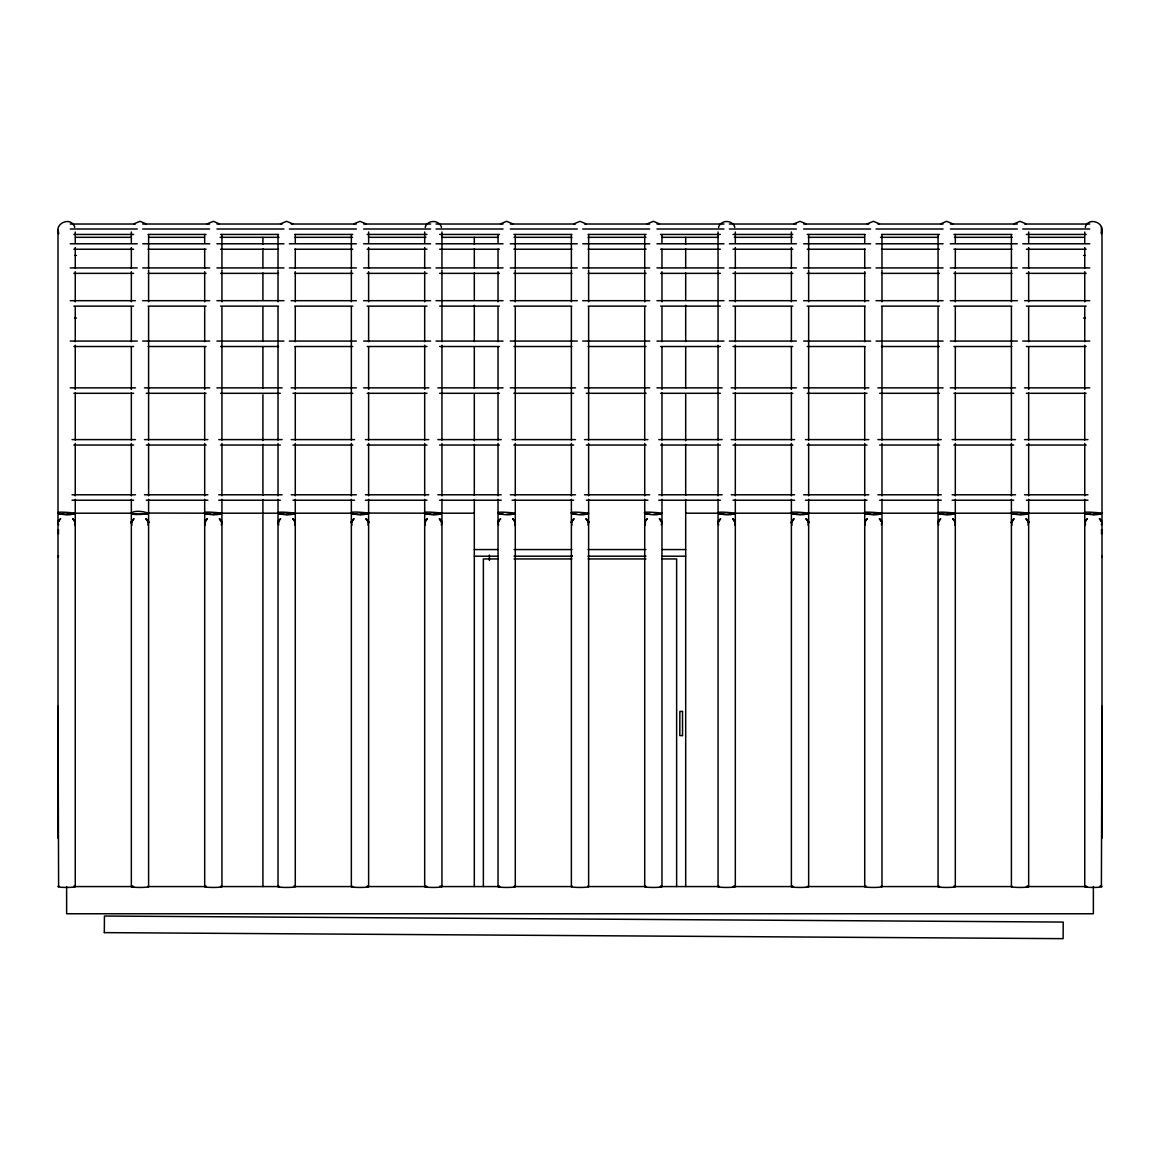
<?xml version="1.0" encoding="UTF-8"?>
<svg xmlns="http://www.w3.org/2000/svg" width="1160" height="1160" viewBox="0 0 1160 1160"><rect width="100%" height="100%" fill="white"/><g stroke="black" fill="none" stroke-linecap="round" stroke-linejoin="round"><path stroke-width="1.5" d="M58 706.28L58.609 886.573M368.619 886.573L368.619 499.293M498.032 886.573L498.032 499.293M515.287 886.573L515.287 499.293M718.054 886.573L718.054 499.293M791.381 886.573L791.381 499.293M881.977 886.573L881.977 499.293M938.063 886.573L938.063 499.293M1011.404 886.573L1011.404 499.293M1102 706.28L1101.391 886.573M104.328 932.611L104.429 916.038L1063.227 922.069L1063.126 938.658L104.328 932.626M58.029 556.322L58.145 557.264M571.401 556.409L571.981 555.858L571.372 556.409M131.95 525.117L131.37 522.246L132.748 519.608M205.276 525.117L204.711 522.246L206.088 519.608M278.037 522.449L278.618 521.087L278.618 525.117M425.299 525.117L424.734 522.246L426.097 519.608M498.64 525.117L498.06 522.246L499.438 519.608M644.713 522.841L645.322 521.087L645.322 525.117M644.713 556.669L644.742 556.322M718.649 525.117L718.083 522.304L719.461 519.608M791.99 525.117L791.424 522.304L792.788 519.608M939.469 519.608L938.15 522.043L938.672 525.117M131.341 522.957L133.864 518.752M204.682 522.957L207.205 518.752M424.69 522.957L427.228 518.752M498.032 522.957L498.64 521.087L498.046 522.493M718.054 522.841L720.577 518.752M791.381 522.957L793.918 518.752M938.672 521.347L938.063 522.957L940.586 518.752M515.287 556.8L515.141 556.307M588.598 556.553L588.482 556.162M131.341 522.754L131.95 521.087L131.341 522.711L131.95 521.13L131.341 522.667L131.486 521.957M352.756 519.608L351.437 522.043L351.958 525.117M424.705 522.551L425.299 521.347M572.779 519.608L571.445 522.043L571.981 525.117M1084.759 522.478L1085.354 521.13L1085.354 525.117M58.029 556.553L58.609 555.901L58.014 556.901M571.372 556.655L571.981 555.901M278.023 522.841L279.43 519.608M59.406 519.608L58.029 522.246L58.609 525.117M75.255 522.072L72.732 518.752L75.11 521.71L74.646 525.117M148.582 522.565L146.073 518.752L148.451 521.71L147.987 525.117M353.887 518.752L351.379 522.478M440.539 519.608L441.946 522.957L439.423 518.752L441.8 521.71L441.351 525.117M515.287 522.072L512.764 518.752L515.141 521.71L514.678 525.117M573.895 518.752L571.387 522.478M588.598 522.246L586.104 518.752L588.482 521.71L588.018 525.117M644.859 521.957L644.713 522.696L646.12 519.608M661.968 522.072L659.446 518.752L661.823 521.71L661.36 525.117M733.903 519.608L735.309 522.957L732.772 518.752L735.164 521.71L734.7 525.117M866.129 519.608L864.765 522.246L865.331 525.117M1012.81 519.608L1011.433 522.246L1012.013 525.117M1084.89 521.957L1084.745 522.957L1086.151 519.608M58.029 522.406L58.609 521.347M278.052 522.246L280.546 518.752M351.393 522.246L351.958 520.637M571.401 522.246L571.981 520.637M718.054 522.652L718.649 521.347M864.765 522.246L867.26 518.752M1012.013 521.347L1011.404 522.957L1013.927 518.752M278.052 522.406L278.618 521.347M498.06 522.406L498.64 521.347M791.395 522.667L791.99 521.347M1084.774 522.435L1085.354 521.347M644.713 522.667L645.322 521.347M75.255 513.126C40.078 509.414 67.353 518.056 75.255 513.213M221.923 513.126C187.673 509.341 212.758 517.954 221.792 513.343M295.263 513.126C260.101 509.414 287.375 518.056 295.278 513.213M441.946 513.126C407.697 509.341 432.782 517.954 441.8 513.343M515.287 513.126C480.11 509.414 507.384 518.056 515.287 513.213M588.627 513.126C553.856 509.486 580.246 517.94 588.482 513.343M661.954 513.126C626.791 509.414 654.066 518.056 661.968 513.213M735.295 513.126C700.133 509.414 727.407 518.056 735.309 513.213M808.636 513.126C774.387 509.341 799.472 517.954 808.505 513.343M881.977 513.126C846.8 509.414 874.089 518.056 881.977 513.213M955.318 513.126C920.141 509.414 947.415 518.056 955.318 513.213M1028.659 513.126C994.395 509.341 1019.495 517.954 1028.514 513.343M1101.986 513.126C1066.823 509.414 1094.097 518.056 1102 513.213M1101.391 533.527L1102 529.888M58 533.513L58.609 529.902M74.646 227.418L74.646 226.78C70.528 216.079 53.969 223.46 58.609 233.769M1101.391 233.131C1105.683 223.024 1089.168 216.383 1085.354 226.78L1085.354 227.418M1101.391 233.769L1101.391 226.78M58.087 522.043L60.523 518.752M278.095 522.043L278.618 520.637M498.118 522.043L500.554 518.752M644.786 522.043L647.236 518.752M864.809 522.043L865.331 520.637M1084.817 522.043L1087.268 518.752M58.029 522.246L58.609 520.637M131.37 522.246L131.95 520.637M204.711 522.246L205.276 520.637M424.734 522.246L425.299 520.637M498.06 522.246L498.64 520.637M644.742 522.246L645.322 520.637M718.083 522.246L718.649 520.637M791.424 522.246L791.99 520.637M938.092 522.246L938.672 520.637M1011.433 522.246L1012.013 520.637M1084.774 522.246L1085.354 520.637M204.827 521.942L204.682 522.754L205.276 521.347M351.494 521.957L351.364 522.682L351.958 521.347M864.867 521.957L864.736 522.667L865.331 521.347M368.619 513.213C359.121 518.128 334.602 509.211 368.619 513.068L425.938 513.198M221.328 525.117L221.792 521.652L219.414 518.752L221.923 522.565M294.669 525.117L295.133 521.652L292.74 518.752L295.278 522.072M368.01 525.117L368.474 521.652L366.082 518.752L368.604 522.565M808.041 525.117L808.505 521.652L806.113 518.752L808.607 522.246M881.383 525.117L881.846 521.652L879.454 518.752L881.977 522.072M954.723 525.117L955.173 521.652L952.795 518.752L955.289 522.246M1028.05 525.117L1028.514 521.652L1026.136 518.752L1028.63 522.246M1101.391 525.117L1101.855 521.652L1099.477 518.752L1102 522.072M148.567 513.285C131.356 507.065 121.06 518.216 148.596 513.068L207.596 513.198M1101.855 557.264L1101.855 556.307M131.341 522.348L131.95 521.347M571.372 522.348L571.981 521.347M58.609 520.477L60.523 518.926M131.95 520.477L133.864 518.926M205.276 520.477L207.205 518.926M278.618 520.477L280.546 518.926M351.958 520.477L353.887 518.926M425.299 520.477L427.228 518.926M498.64 520.477L500.554 518.926M571.981 520.477L573.895 518.926M645.322 520.477L647.236 518.926M718.649 520.477L720.577 518.926M791.99 520.477L793.918 518.926M865.331 520.477L867.26 518.926M938.672 520.477L940.586 518.926M1012.013 520.477L1013.927 518.926M1085.354 520.477L1087.268 518.926M133.864 223.851L139.969 221.328L146.073 223.851M207.205 223.851L213.31 221.328L219.414 223.851M280.546 223.851L286.65 221.328L292.74 223.851M353.887 223.851L359.977 221.328L366.082 223.851M500.554 223.851L506.659 221.328L512.764 223.851M573.895 223.851L580 221.328L586.104 223.851M647.236 223.851L653.341 221.328L659.446 223.851M793.918 223.851L800.023 221.328L806.113 223.851M867.26 223.851L873.349 221.328L879.454 223.851M940.586 223.851L946.69 221.328L952.795 223.851M1013.927 223.851L1020.032 221.328L1026.136 223.851M146.073 514.068L139.969 514.387L147.987 513.604L139.969 514.387L131.95 513.648L136.793 514.315M213.31 514.387L221.328 513.604L213.31 514.387L205.276 513.648L210.134 514.315M292.74 514.068L286.65 514.387L294.669 513.604L286.65 514.387L278.618 513.648L283.475 514.315L280.546 514.068M368.01 513.604L359.977 514.387L351.958 513.648L356.801 514.315M441.351 513.604L433.318 514.387L425.299 513.604M514.678 513.604L506.659 514.387M588.018 513.604L580 514.387M661.36 513.604L653.341 514.387M734.7 513.604L726.682 514.387L718.649 513.604M873.349 514.387L881.383 513.604L873.349 514.387L865.331 513.648L870.174 514.315L867.26 514.068M1020.032 514.387L1028.05 513.604L1020.032 514.387L1012.013 513.648L1016.856 514.315M1099.477 514.068L1093.372 514.387L1101.391 513.604L1093.372 514.387L1085.354 513.648L1090.197 514.315M803.198 514.315L808.041 513.648L800.023 514.387L791.99 513.604M949.866 514.315L952.795 514.068L946.69 514.387L954.723 513.648L946.69 514.387L938.672 513.648L943.515 514.315M363.167 514.315L366.082 514.068L359.977 514.387M436.493 514.315L439.423 514.068L433.318 514.387M216.485 514.315L219.414 514.068M876.525 514.315L879.454 514.068M1023.207 514.315L1026.136 514.068M66.627 514.387L74.646 513.648L66.627 514.387L58.609 513.648L63.452 514.315M70.252 224.025L135.445 224.025M142.68 224.025L209.685 224.025M216.935 224.025L282.112 224.025M291.174 224.025L356.367 224.025M363.602 224.025L430.607 224.025M436.044 224.025L503.034 224.025M510.284 224.025L575.476 224.025M584.524 224.025L649.716 224.025M656.966 224.025L723.956 224.025M729.393 224.025L796.398 224.025M803.634 224.025L868.826 224.025M877.888 224.025L943.065 224.025M950.315 224.025L1017.32 224.025M1024.555 224.025L1089.747 224.025M70.252 229.013L137.257 229.013M142.68 229.013L209.685 229.013M216.935 229.013L283.924 229.013M289.362 229.013L356.367 229.013M363.602 229.013L430.607 229.013M436.044 229.013L503.034 229.013M510.284 229.013L577.288 229.013M582.712 229.013L649.716 229.013M656.966 229.013L723.956 229.013M729.393 229.013L796.398 229.013M803.634 229.013L870.638 229.013M876.076 229.013L943.065 229.013M950.315 229.013L1017.32 229.013M1022.743 229.013L1089.747 229.013M73.877 234.436L133.632 234.436M148.118 234.436L206.06 234.436M220.545 234.436L278.501 234.436M294.799 234.436L352.742 234.436M367.227 234.436L426.982 234.436M439.654 234.436L499.423 234.436M513.909 234.436L571.851 234.436M588.149 234.436L646.091 234.436M660.577 234.436L720.346 234.436M733.018 234.436L792.773 234.436M807.259 234.436L865.201 234.436M881.498 234.436L939.455 234.436M953.94 234.436L1011.883 234.436M1026.368 234.436L1086.122 234.436M75.545 237.321L130.862 237.321M148.712 237.321L204.03 237.321M220.095 237.321L279.038 237.321M295.162 237.321L352.495 237.321M368.619 237.321L425.938 237.321M442.061 237.321L497.799 237.321M514.054 237.321L571.865 237.321M588.135 237.321L645.946 237.321M662.2 237.321L718.171 237.321M734.396 237.321L792.12 237.321M808.361 237.321L864.272 237.321M880.512 237.321L938.237 237.321M954.477 237.321L1012.202 237.321M1028.427 237.321L1084.353 237.321M70.252 243.788L137.257 243.788M142.68 243.788L209.685 243.788M216.935 243.788L283.924 243.788M289.362 243.788L356.367 243.788M363.602 243.788L430.607 243.788M436.044 243.788L503.034 243.788M510.284 243.788L577.288 243.788M582.712 243.788L649.716 243.788M656.966 243.788L723.956 243.788M729.393 243.788L796.398 243.788M803.634 243.788L870.638 243.788M876.076 243.788L943.065 243.788M950.315 243.788L1017.32 243.788M1022.743 243.788L1089.747 243.788M73.877 249.226L133.632 249.226M148.118 249.226L206.06 249.226M220.545 249.226L278.501 249.226M294.799 249.226L352.742 249.226M367.227 249.226L426.982 249.226M439.654 249.226L499.423 249.226M513.909 249.226L571.851 249.226M588.149 249.226L646.091 249.226M660.577 249.226L720.346 249.226M733.018 249.226L792.773 249.226M807.259 249.226L865.201 249.226M881.498 249.226L939.455 249.226M953.94 249.226L1011.883 249.226M1026.368 249.226L1086.122 249.226M74.892 255.446L76.43 255.446M1083.57 255.446L1085.108 255.446M70.252 267.931L137.257 267.931M142.68 267.931L209.685 267.931M216.935 267.931L283.924 267.931M289.362 267.931L356.367 267.931M363.602 267.931L430.607 267.931M436.044 267.931L503.034 267.931M510.284 267.931L577.288 267.931M582.712 267.931L649.716 267.931M656.966 267.931L723.956 267.931M729.393 267.931L796.398 267.931M803.634 267.931L870.638 267.931M876.076 267.931L943.065 267.931M950.315 267.931L1017.32 267.931M1022.743 267.931L1089.747 267.931M73.877 273.368L133.632 273.368M148.118 273.368L206.06 273.368M220.545 273.368L278.501 273.368M294.799 273.368L352.742 273.368M367.227 273.368L426.982 273.368M439.654 273.368L499.423 273.368M513.909 273.368L571.851 273.368M588.149 273.368L646.091 273.368M660.577 273.368L720.346 273.368M733.018 273.368L792.773 273.368M807.259 273.368L865.201 273.368M881.498 273.368L939.455 273.368M953.94 273.368L1011.883 273.368M1026.368 273.368L1086.122 273.368M70.252 300.687L135.445 300.687M142.68 300.687L209.685 300.687M216.935 300.687L283.924 300.687M291.174 300.687L356.367 300.687M363.602 300.687L430.607 300.687M436.044 300.687L503.034 300.687M510.284 300.687L577.288 300.687M582.712 300.687L649.716 300.687M656.966 300.687L723.956 300.687M729.393 300.687L796.398 300.687M803.634 300.687L868.826 300.687M876.076 300.687L943.065 300.687M950.315 300.687L1017.32 300.687M1024.555 300.687L1089.747 300.687M73.877 306.124L133.632 306.124M148.118 306.124L206.06 306.124M220.545 306.124L278.501 306.124M294.799 306.124L352.742 306.124M367.227 306.124L426.982 306.124M439.654 306.124L499.423 306.124M513.909 306.124L571.851 306.124M588.149 306.124L646.091 306.124M660.577 306.124L720.346 306.124M733.018 306.124L792.773 306.124M807.259 306.124L865.201 306.124M881.498 306.124L939.455 306.124M953.94 306.124L1011.883 306.124M1026.368 306.124L1086.122 306.124M74.617 318.058L76.43 318.058M1083.57 318.058L1085.383 318.058M70.252 341.069L137.257 341.069M142.68 341.069L209.685 341.069M216.935 341.069L283.924 341.069M289.362 341.069L356.367 341.069M363.602 341.069L430.607 341.069M436.044 341.069L503.034 341.069M510.284 341.069L577.288 341.069M582.712 341.069L649.716 341.069M656.966 341.069L723.956 341.069M729.393 341.069L796.398 341.069M803.634 341.069L870.638 341.069M876.076 341.069L943.065 341.069M950.315 341.069L1017.32 341.069M1022.743 341.069L1089.747 341.069M73.877 346.506L133.632 346.506M148.118 346.506L206.06 346.506M220.545 346.506L278.501 346.506M294.799 346.506L352.742 346.506M367.227 346.506L426.982 346.506M439.654 346.506L499.423 346.506M513.909 346.506L571.851 346.506M588.149 346.506L646.091 346.506M660.577 346.506L720.346 346.506M733.018 346.506L792.773 346.506M807.259 346.506L865.201 346.506M881.498 346.506L939.455 346.506M953.94 346.506L1011.883 346.506M1026.368 346.506L1086.122 346.506M70.252 387.861L135.445 387.861M144.493 387.861L209.685 387.861M216.935 387.861L282.112 387.861M291.174 387.861L356.367 387.861M363.602 387.861L428.794 387.861M437.857 387.861L503.034 387.861M510.284 387.861L575.476 387.861M584.524 387.861L649.716 387.861M656.966 387.861L722.143 387.861M731.206 387.861L796.398 387.861M803.634 387.861L868.826 387.861M877.888 387.861L943.065 387.861M950.315 387.861L1015.508 387.861M1024.555 387.861L1089.747 387.861M73.877 393.298L133.632 393.298M146.305 393.298L206.06 393.298M220.545 393.298L280.314 393.298M292.987 393.298L352.742 393.298M367.227 393.298L426.982 393.298M439.654 393.298L499.423 393.298M513.909 393.298L573.663 393.298M586.337 393.298L646.091 393.298M660.577 393.298L720.346 393.298M733.018 393.298L792.773 393.298M807.259 393.298L867.013 393.298M879.686 393.298L939.455 393.298M953.94 393.298L1013.695 393.298M1026.368 393.298L1086.122 393.298M72.065 439.611L135.445 439.611M144.493 439.611L207.872 439.611M218.732 439.611L282.112 439.611M291.174 439.611L354.554 439.611M365.414 439.611L428.794 439.611M437.857 439.611L501.236 439.611M512.096 439.611L575.476 439.611M584.524 439.611L647.904 439.611M658.764 439.611L722.143 439.611M731.206 439.611L794.586 439.611M805.446 439.611L868.826 439.611M877.888 439.611L941.267 439.611M952.128 439.611L1015.508 439.611M1024.555 439.611L1087.935 439.611M73.877 445.048L133.632 445.048M146.305 445.048L206.06 445.048M220.545 445.048L280.314 445.048M292.987 445.048L352.742 445.048M367.227 445.048L426.982 445.048M439.654 445.048L499.423 445.048M513.909 445.048L573.663 445.048M586.337 445.048L646.091 445.048M660.577 445.048L720.346 445.048M733.018 445.048L792.773 445.048M807.259 445.048L867.013 445.048M879.686 445.048L939.455 445.048M953.94 445.048L1013.695 445.048M1026.368 445.048L1086.122 445.048M72.065 494.784L135.445 494.784M144.493 494.784L207.872 494.784M218.732 494.784L282.112 494.784M291.174 494.784L356.367 494.784M365.414 494.784L428.794 494.784M437.857 494.784L501.236 494.784M510.284 494.784L575.476 494.784M584.524 494.784L649.716 494.784M658.764 494.784L722.143 494.784M731.206 494.784L794.586 494.784M803.634 494.784L868.826 494.784M877.888 494.784L941.267 494.784M952.128 494.784L1015.508 494.784M1024.555 494.784L1087.935 494.784M72.065 500.221L133.632 500.221M146.305 500.221L207.872 500.221M218.732 500.221L280.314 500.221M292.987 500.221L354.554 500.221M365.414 500.221L426.982 500.221M439.654 500.221L501.236 500.221M512.096 500.221L573.663 500.221M586.337 500.221L647.904 500.221M658.764 500.221L720.346 500.221M733.018 500.221L794.586 500.221M805.446 500.221L867.013 500.221M879.686 500.221L941.267 500.221M952.128 500.221L1013.695 500.221M1026.368 500.221L1087.935 500.221M73.761 513.198L132.66 513.198M218.312 513.198L280.836 513.198M291.58 513.198L352.495 513.198M440.263 513.198L474.31 513.198M685.69 513.198L719.968 513.198M734.396 513.198L792.12 513.198M808.361 513.198L867.883 513.198M878.714 513.198L941.847 513.198M952.664 513.198L1012.202 513.198M1026.629 513.198L1086.151 513.198M474.31 549.564L497.799 549.564M514.054 549.564L571.865 549.564M588.135 549.564L645.946 549.564M662.2 549.564L685.69 549.564M474.31 556.205L497.799 556.205M514.054 556.205L571.865 556.205M588.135 556.205L645.946 556.205M662.2 556.205L685.69 556.205M497.814 558.932L483.372 558.932L483.372 886.573M514.068 558.932L571.865 558.932M588.135 558.932L645.932 558.932M662.186 558.932L676.628 558.932L676.628 886.573M682.471 711.428L679.861 711.428L679.803 735.585L682.471 735.585M73.877 886.573L133.632 886.573M147.9 886.573L206.175 886.573M220.545 886.573L279.43 886.573M294.799 886.573L352.742 886.573M367.227 886.573L426.982 886.573M441.278 886.573L499.626 886.573M513.909 886.573L571.865 886.573M588.135 886.573L646.091 886.573M660.374 886.573L719.142 886.573M733.018 886.573L792.773 886.573M807.259 886.573L865.201 886.573M881.498 886.573L939.455 886.573M953.94 886.573L1012.158 886.573M1026.368 886.573L1087.007 886.573M650.165 514.315L645.322 513.604M576.824 514.315L571.981 513.604M503.483 514.315L498.64 513.604M793.918 514.068L796.833 514.315M1099.477 518.926L1101.391 520.593M1026.136 518.926L1028.05 520.593M952.795 518.926L954.723 520.593M879.454 518.926L881.383 520.593M806.113 518.926L808.041 520.593M732.772 518.926L734.7 520.593M659.446 518.926L661.36 520.593M586.104 518.926L588.018 520.593M512.764 518.926L514.678 520.593M439.423 518.926L441.351 520.593M366.082 518.926L368.01 520.593M292.74 518.926L294.669 520.593M219.414 518.926L221.328 520.593M146.073 518.926L147.987 520.593M72.732 518.926L74.646 520.593M1100.593 519.608L1101.986 522.565M1027.253 519.608L1028.659 522.565M953.911 519.608L955.318 522.565M880.57 519.608L881.948 522.246M807.244 519.608L808.636 522.565M660.562 519.608L661.939 522.246M587.221 519.608L588.627 522.942M513.88 519.608L515.287 522.942M367.212 519.608L368.575 522.246M293.871 519.608L295.263 522.565M220.53 519.608L221.908 522.246M147.19 519.608L148.596 522.957M73.849 519.608L75.255 522.565M881.846 521.957L881.977 522.942L881.383 521.13L881.977 522.565M661.823 521.957L661.968 522.711L661.36 521.13L661.968 522.957L661.36 521.087L661.968 522.942M295.133 521.957L295.263 522.696L294.669 521.13L295.235 522.246M75.226 522.246L74.646 521.13L75.255 522.942M1101.855 521.957L1101.391 521.13L1101.971 522.449M515.141 521.957L515.287 522.696L514.678 521.13L515.258 522.246M735.266 522.449L734.7 521.087L735.309 522.942M368.575 522.362L368.01 521.087L368.604 522.682M148.567 522.449L147.987 521.087L148.567 522.246M588.598 522.362L588.018 521.087L588.627 522.682M221.908 522.362L221.328 521.087L221.923 522.682M75.11 521.957L75.255 522.682M58.609 233.131L58 229.956L58 838.303M58 529.888L58.609 533.513M1101.391 529.874L1102 533.513M1102 229.956L1102 838.303M1093.372 886.573L1093.372 913.761L66.627 913.761L66.627 886.573M1084.745 232.014L1084.745 242.6M1084.745 247.5L1084.745 268.38M1084.745 271.701L1084.745 301.788M1084.745 306.834L1084.745 341.707M1084.745 345.201L1084.745 389.368M1084.745 392.907L1084.745 440.104M1084.745 443.41L1084.745 495.842M1084.745 499.293L1084.745 886.573M1028.659 232.014L1028.659 242.6M1028.659 247.5L1028.659 268.38M1028.659 271.701L1028.659 301.788M1028.659 306.834L1028.659 341.707M1028.659 346.956L1028.659 389.368M1028.659 392.907L1028.659 440.104M1028.659 443.41L1028.659 495.842M1028.659 499.293L1028.659 886.573M1011.404 234.567L1011.404 268.38M1011.404 270.048L1011.404 301.788M1011.404 306.834L1011.404 440.104M1011.404 443.41L1011.404 495.842M955.318 234.567L955.318 242.6M955.318 249.139L955.318 268.38M955.318 271.701L955.318 301.788M955.318 306.834L955.318 341.707M955.318 346.956L955.318 389.368M955.318 392.907L955.318 440.104M955.318 443.41L955.318 495.842M955.318 499.293L955.318 886.573M938.063 234.567L938.063 268.38M938.063 270.048L938.063 301.788M938.063 306.834L938.063 440.104M938.063 443.41L938.063 495.842M881.977 234.567L881.977 268.38M881.977 270.048L881.977 301.788M881.977 306.834L881.977 440.104M881.977 443.41L881.977 495.842M864.722 234.567L864.722 242.6M864.722 249.139L864.722 268.38M864.722 271.701L864.722 301.788M864.722 306.834L864.722 341.707M864.722 346.956L864.722 389.368M864.722 392.907L864.722 440.104M864.722 443.41L864.722 495.842M864.722 499.293L864.722 886.573M808.651 234.567L808.651 268.38M808.651 270.048L808.651 301.788M808.651 306.834L808.651 440.104M808.651 443.41L808.651 495.842M808.651 499.293L808.651 886.573M791.381 232.014L791.381 242.6M791.381 247.5L791.381 268.38M791.381 271.701L791.381 301.788M791.381 306.834L791.381 341.707M791.381 346.956L791.381 389.368M791.381 392.907L791.381 440.104M791.381 443.41L791.381 495.842M735.309 232.014L735.309 242.6M735.309 247.5L735.309 268.38M735.309 271.701L735.309 301.788M735.309 306.834L735.309 341.707M735.309 345.201L735.309 389.368M735.309 392.907L735.309 440.104M735.309 443.41L735.309 495.842M735.309 499.293L735.309 886.573M734.7 227.418L734.7 226.78C732.076 219.748 721.274 219.762 718.649 226.78L718.649 227.418M718.054 232.014L718.054 268.38M718.054 270.048L718.054 341.707M718.054 345.201L718.054 440.104M718.054 443.41L718.054 495.842M685.69 237.321L685.69 244.368M685.69 248.805L685.69 267.757M685.69 272.948L685.69 299.715M685.69 305.283L685.69 341.461M685.69 347.289L685.69 388.296M685.69 394.473L685.69 440.771M685.69 444.324L685.69 495.392M685.69 499.51L685.69 886.573M682.529 711.428L682.529 735.585M661.968 234.567L661.968 242.6M661.968 249.139L661.968 268.38M661.968 271.701L661.968 301.788M661.968 306.834L661.968 341.707M661.968 346.956L661.968 389.368M661.968 392.907L661.968 440.104M661.968 443.41L661.968 495.842M661.968 499.293L661.968 886.573M644.713 234.567L644.713 268.38M644.713 270.048L644.713 301.788M644.713 306.834L644.713 440.104M644.713 443.41L644.713 495.842M644.713 499.293L644.713 886.573M588.627 234.567L588.627 268.38M588.627 270.048L588.627 301.788M588.627 306.834L588.627 440.104M588.627 443.41L588.627 495.842M588.627 499.293L588.627 886.573M571.372 234.567L571.372 268.38M571.372 270.048L571.372 301.788M571.372 306.834L571.372 440.104M571.372 443.41L571.372 495.842M571.372 499.293L571.372 886.573M515.287 234.567L515.287 268.38M515.287 270.048L515.287 301.788M515.287 306.834L515.287 440.104M515.287 443.41L515.287 495.842M498.032 234.567L498.032 242.6M498.032 249.139L498.032 268.38M498.032 271.701L498.032 301.788M498.032 306.834L498.032 341.707M498.032 346.956L498.032 389.368M498.032 392.907L498.032 440.104M498.032 443.41L498.032 495.842M489.404 555.06L489.404 560.439M474.31 237.321L474.31 244.368M474.31 248.805L474.31 267.757M474.31 272.948L474.31 299.715M474.31 305.283L474.31 341.461M474.31 347.289L474.31 388.296M474.31 394.473L474.31 440.771M474.31 444.324L474.31 495.392M474.31 499.51L474.31 886.573M441.946 232.014L441.946 268.38M441.946 270.048L441.946 341.707M441.946 345.201L441.946 440.104M441.946 443.41L441.946 495.842M441.946 499.293L441.946 886.573M441.351 227.418L441.351 226.78C438.726 219.748 427.924 219.762 425.299 226.78L425.299 227.418M424.69 232.014L424.69 242.6M424.69 247.5L424.69 268.38M424.69 271.701L424.69 301.788M424.69 306.834L424.69 341.707M424.69 345.201L424.69 389.368M424.69 392.907L424.69 440.104M424.69 443.41L424.69 495.842M424.69 499.293L424.69 886.573M368.619 232.014L368.619 242.6M368.619 247.5L368.619 268.38M368.619 271.701L368.619 301.788M368.619 306.834L368.619 341.707M368.619 346.956L368.619 389.368M368.619 392.907L368.619 440.104M368.619 443.41L368.619 495.842M351.349 234.567L351.349 268.38M351.349 270.048L351.349 301.788M351.349 306.834L351.349 440.104M351.349 443.41L351.349 495.842M351.349 499.293L351.349 886.573M295.278 234.567L295.278 242.6M295.278 249.139L295.278 268.38M295.278 271.701L295.278 301.788M295.278 306.834L295.278 341.707M295.278 346.956L295.278 389.368M295.278 392.907L295.278 440.104M295.278 443.41L295.278 495.842M295.278 499.293L295.278 886.573M278.023 234.567L278.023 268.38M278.023 270.048L278.023 301.788M278.023 306.834L278.023 440.104M278.023 443.41L278.023 495.842M278.023 499.293L278.023 886.573M262.914 237.336L262.914 244.194M262.914 248.805L262.914 267.757M262.914 272.948L262.914 299.715M262.914 306.834L262.914 341.461M262.914 347.289L262.914 388.092M262.914 394.777L262.914 440.539M262.914 444.324L262.914 495.305M262.914 499.51L262.914 886.573M221.937 234.567L221.937 268.38M221.937 270.048L221.937 301.788M221.937 306.834L221.937 440.104M221.937 443.41L221.937 495.842M221.937 499.293L221.937 886.573M204.682 234.567L204.682 242.6M204.682 249.139L204.682 268.38M204.682 271.701L204.682 301.788M204.682 306.834L204.682 341.707M204.682 346.956L204.682 389.368M204.682 392.907L204.682 440.104M204.682 443.41L204.682 495.842M204.682 499.293L204.682 886.573M148.596 234.567L148.596 268.38M148.596 270.048L148.596 301.788M148.596 306.834L148.596 440.104M148.596 443.41L148.596 495.842M148.596 499.293L148.596 886.573M131.341 232.014L131.341 242.6M131.341 247.5L131.341 268.38M131.341 271.701L131.341 301.788M131.341 306.834L131.341 341.707M131.341 346.956L131.341 389.368M131.341 392.907L131.341 440.104M131.341 443.41L131.341 495.842M131.341 499.293L131.341 886.573M75.255 232.014L75.255 242.6M75.255 247.5L75.255 268.38M75.255 271.701L75.255 301.788M75.255 306.834L75.255 341.707M75.255 345.201L75.255 389.368M75.255 392.907L75.255 440.104M75.255 443.41L75.255 495.842M75.255 499.293L75.255 886.573M1100.072 886.037A8.627 0.855 0 0 1 1099.477 887.183A8.627 0.855 0 0 1 1087.935 887.255A8.627 0.855 0 0 1 1086.151 886.11M1027.253 886.11A8.627 0.855 0 0 1 1020.902 887.443A8.627 0.855 0 0 1 1012.013 886.269M953.911 886.11A8.627 0.855 0 0 1 952.577 887.212A8.627 0.855 0 0 1 941.485 887.269A8.627 0.855 0 0 1 939.034 886.182M881.02 886.182A8.627 0.855 0 0 1 878.569 887.269A8.627 0.855 0 0 1 867.462 887.212A8.627 0.855 0 0 1 866.129 886.11M808.041 886.269A8.627 0.855 0 0 1 799.139 887.443A8.627 0.855 0 0 1 792.788 886.11M733.903 886.11A8.627 0.855 0 0 1 732.569 887.212A8.627 0.855 0 0 1 721.462 887.269A8.627 0.855 0 0 1 719.011 886.182M660.562 886.11A8.627 0.855 0 0 1 659.228 887.212A8.627 0.855 0 0 1 648.121 887.269A8.627 0.855 0 0 1 645.671 886.182M587.671 886.182A8.627 0.855 0 0 1 580 887.443A8.627 0.855 0 0 1 572.329 886.182M514.329 886.182A8.627 0.855 0 0 1 511.879 887.269A8.627 0.855 0 0 1 500.772 887.212A8.627 0.855 0 0 1 499.438 886.11M440.017 886.037A8.627 0.855 0 0 1 439.423 887.183A8.627 0.855 0 0 1 427.88 887.255A8.627 0.855 0 0 1 426.097 886.11M367.212 886.11A8.627 0.855 0 0 1 360.861 887.443A8.627 0.855 0 0 1 351.958 886.269M293.871 886.11A8.627 0.855 0 0 1 292.537 887.212A8.627 0.855 0 0 1 281.43 887.269A8.627 0.855 0 0 1 278.98 886.182M220.965 886.182A8.627 0.855 0 0 1 218.515 887.269A8.627 0.855 0 0 1 207.423 887.212A8.627 0.855 0 0 1 206.088 886.11M147.987 886.269A8.627 0.855 0 0 1 139.099 887.443A8.627 0.855 0 0 1 132.748 886.11M73.849 886.11A8.627 0.855 0 0 1 72.514 887.212A8.627 0.855 0 0 1 61.422 887.269A8.627 0.855 0 0 1 58.957 886.182M72.732 514.068L69.803 514.344L72.732 514.068M512.764 514.068L509.834 514.344L512.764 514.068M586.104 514.068L583.175 514.344L586.104 514.068M659.446 514.068L656.516 514.344L659.446 514.068M732.772 514.068L729.857 514.344L732.772 514.068M723.507 514.315L720.577 514.068L723.507 514.315M430.142 514.315L427.228 514.068L430.142 514.315M1028.659 522.072L1028.05 521.347L1028.659 522.942L1028.05 521.087L1028.514 521.957M955.318 522.072L954.723 521.347L955.318 522.072M808.651 522.072L808.041 521.347L808.651 522.942L808.041 521.087L808.505 521.957M735.309 522.072L734.7 521.347L735.309 522.072M588.627 522.072L588.018 521.347L588.627 522.072M441.946 522.072L441.351 521.087L441.946 522.711L441.351 521.087L441.8 521.957M368.619 522.072L368.01 521.347L368.619 522.072M148.596 522.072L147.987 521.347L148.596 522.072M955.173 521.942L954.723 521.13L955.318 522.957L954.723 521.087L955.318 522.942L955.173 521.957"/></g></svg>
